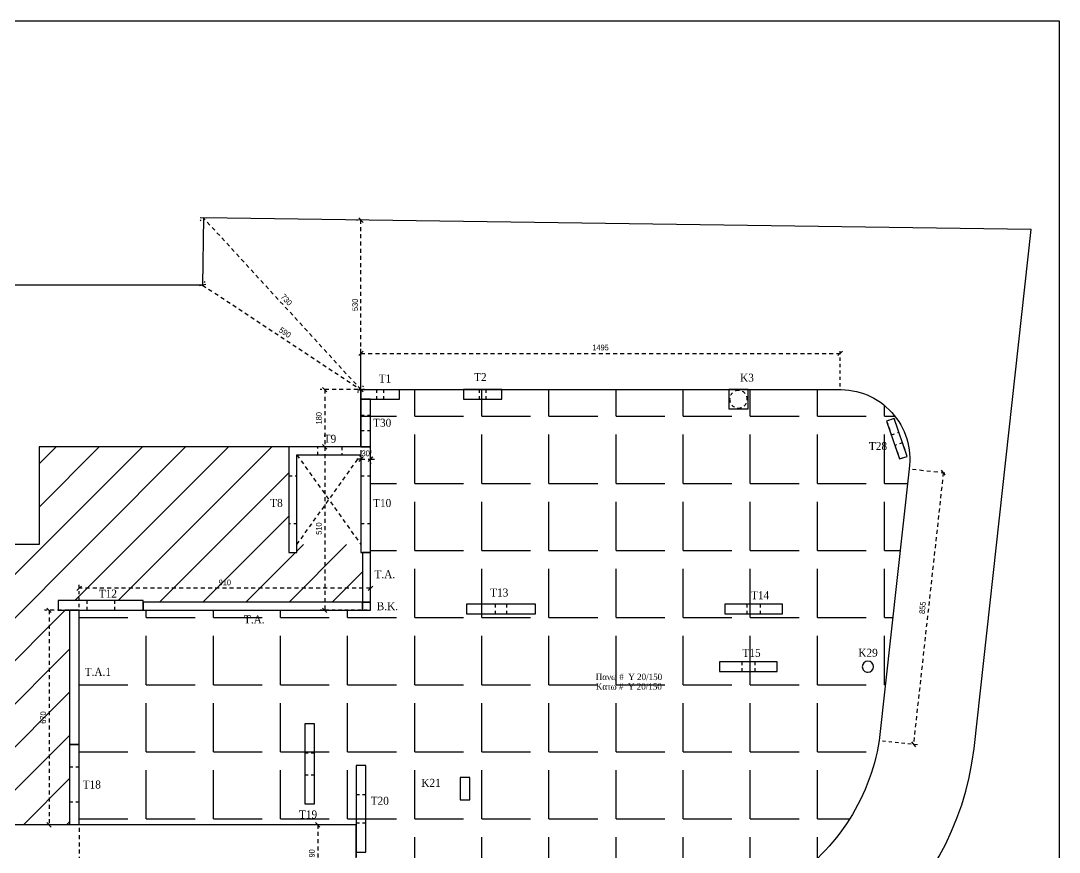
# Model space of a CAD drawing. Header units: millimetres. Extents: x -2171 to 1563, y -1758 to -1505.
# Drawn here: x -1550.93 to -1518.5, y -1670.78 to -1644.82 of the extents above; entities that cross this region are included whole.
import ezdxf

# ---------------------------------------------------------------- set-up
doc = ezdxf.new("R2010")
doc.units = ezdxf.units.MM
doc.header["$PDMODE"] = 32
for name, pattern in [('DASHED2', [0.375, 0.25, -0.125]), ('DOT', [0.025, 0, -0.025]), ('HIDDEN', [0.375, 0.25, -0.125]), ('HIDDEN2', [0.1875, 0.125, -0.0625])]:
    doc.linetypes.add(name, pattern=pattern)
doc.layers.get('Defpoints').update_dxf_attribs({"color": 6})
for name, color, linetype in [('-S_TEXT', 3, 'Continuous'), ('Col_Det_Fill', 7, 'Continuous'), ('Geo_Col', 7, 'Continuous'), ('Geo_Lines', 7, 'Continuous'), ('Geo_Lines_Foundation', 7, 'Continuous'), ('Text_Col_-1', 7, 'Continuous'), ('Text_Reinf_Slab_Foundation', 7, 'Continuous')]:
    doc.layers.add(name, color=color, linetype=linetype)
doc.styles.add('1-100', font='arial.ttf', dxfattribs={"width": 0.8})
doc.styles.add('S1TmsNwRmn11_b_934_161', font='times.ttf', dxfattribs={"width": 0.93362935265248, "height": 0.0010875})
doc.dimstyles.new('Copy of 1-100', dxfattribs={"dimtxt": 0.18, "dimasz": 0.14, "dimexe": 0.14, "dimexo": 0.1, "dimgap": 0.09, "dimtad": 1, "dimdec": 0, "dimlfac": 100, "dimrnd": 5, "dimzin": 5, "dimdsep": 46, "dimtxsty": '1-100', "dimblk": 'OBLIQUE', "dimcen": 0.09, "dimclrd": 1, "dimclre": 1, "dimclrt": 2, "dimadec": 0, "dimazin": 0, "dimtfac": 1, "dimtdec": 0, "dimtix": 1, "dimtmove": 2, "dimatfit": 3, "dimfxl": 5, "dimfxlon": 1, "dimtolj": 1, "dimtzin": 5, "dimarcsym": 0})

# ---------------------------------------------------------------- blocks, each defined once
blk = doc.blocks.new('_Oblique')
at = {"color": 0, "linetype": 'ByBlock', "lineweight": -2}
blk.add_line((-0.5, -0.5), (0.5, 0.5), dxfattribs=at)
blk = doc.blocks.new('*D2161')
at = {"layer": 'Col_Det_Fill', "color": 1, "linetype": 'HIDDEN', "lineweight": -2, "ltscale": 0.5, "transparency": 16777216}
blk.add_line((-1540.304983465427, -1656.236027990023), (-1540.304983465427, -1655.064429454828), dxfattribs=at)
at = {"layer": 'Col_Det_Fill', "color": 1, "linetype": 'HIDDEN2', "lineweight": -2, "ltscale": 0.5, "transparency": 16777216}
blk.add_line((-1525.340445644072, -1656.23433003946), (-1525.340445644072, -1655.064429454828), dxfattribs=at)
at = {"layer": 'Col_Det_Fill', "color": 1, "linetype": 'DASHED2', "lineweight": -2, "ltscale": 0.5, "transparency": 16777216}
blk.add_line((-1540.304983465427, -1655.204429454828), (-1525.340445644072, -1655.204429454828), dxfattribs=at)
at = {"layer": 'Defpoints', "color": 0, "ltscale": 0.5, "transparency": 16777216}
for p in [(-1525.340445644072, -1655.204429454828), (-1540.304983465427, -1656.336027990023), (-1525.340445644072, -1656.33433003946)]:
    blk.add_point(p, dxfattribs=at)
at = {"layer": 'Col_Det_Fill', "color": 1, "lineweight": -2, "ltscale": 0.5, "transparency": 16777216, "xscale": 0.14, "yscale": 0.14, "zscale": 0.14, "rotation": 180}
blk.add_blockref('_Oblique', (-1540.304983465427, -1655.204429454828), dxfattribs=at)
at = {"layer": 'Col_Det_Fill', "color": 1, "lineweight": -2, "ltscale": 0.5, "transparency": 16777216, "xscale": 0.14, "yscale": 0.14, "zscale": 0.14}
blk.add_blockref('_Oblique', (-1525.340445644072, -1655.204429454828), dxfattribs=at)
at = {"layer": 'Col_Det_Fill', "color": 2, "ltscale": 0.5, "transparency": 16777216, "insert": (-1532.82271455475, -1655.022526317038), "char_height": 0.18, "attachment_point": 5, "style": '1-100'}
blk.add_mtext('\\A1;1495', dxfattribs=at)
blk = doc.blocks.new('*D2162')
at = {"layer": 'Col_Det_Fill', "color": 1, "linetype": 'HIDDEN', "lineweight": -2, "ltscale": 0.5, "transparency": 16777216}
blk.add_line((-1540.404983465427, -1656.336027990023), (-1541.575851994323, -1656.336027990023), dxfattribs=at)
at = {"layer": 'Col_Det_Fill', "color": 1, "linetype": 'DASHED2', "lineweight": -2, "ltscale": 0.5, "transparency": 16777216}
blk.add_line((-1541.435851994322, -1656.336027990023), (-1541.435851994322, -1658.123936954909), dxfattribs=at)
at = {"layer": 'Col_Det_Fill', "color": 1, "linetype": 'HIDDEN2', "lineweight": -2, "ltscale": 0.5, "transparency": 16777216}
blk.add_line((-1540.404984356569, -1658.123936954909), (-1541.575851994323, -1658.123936954909), dxfattribs=at)
at = {"layer": 'Defpoints', "color": 0, "ltscale": 0.5, "transparency": 16777216}
for p in [(-1540.304983465427, -1656.336027990023), (-1541.435851994322, -1658.123936954909), (-1540.304984356569, -1658.123936954909)]:
    blk.add_point(p, dxfattribs=at)
at = {"layer": 'Col_Det_Fill', "color": 1, "lineweight": -2, "ltscale": 0.5, "transparency": 16777216, "xscale": 0.14, "yscale": 0.14, "zscale": 0.14}
for p, rotation in [((-1541.435851994322, -1656.336027990023), 90), ((-1541.435851994322, -1658.123936954909), 270)]:
    blk.add_blockref('_Oblique', p, dxfattribs=dict(at, rotation=rotation))
at = {"layer": 'Col_Det_Fill', "color": 2, "ltscale": 0.5, "transparency": 16777216, "insert": (-1541.617755132112, -1657.229982472466), "char_height": 0.18, "attachment_point": 5, "rotation": 90, "style": '1-100'}
blk.add_mtext('\\A1;180', dxfattribs=at)
blk = doc.blocks.new('*D2163')
at = {"layer": 'Col_Det_Fill', "color": 1, "linetype": 'HIDDEN', "lineweight": -2, "ltscale": 0.5, "transparency": 16777216}
blk.add_line((-1540.304983465421, -1658.223936954909), (-1540.304983465421, -1658.649636749246), dxfattribs=at)
at = {"layer": 'Col_Det_Fill', "color": 1, "linetype": 'HIDDEN2', "lineweight": -2, "ltscale": 0.5, "transparency": 16777216}
blk.add_line((-1540.005256896472, -1658.223937104301), (-1540.005256896472, -1658.649636749246), dxfattribs=at)
at = {"layer": 'Col_Det_Fill', "color": 1, "linetype": 'DASHED2', "lineweight": -2, "ltscale": 0.5, "transparency": 16777216}
for p, q in [((-1540.304983465421, -1658.509636749246), (-1540.444983465421, -1658.509636749246)), ((-1540.304983465421, -1658.509636749246), (-1540.005256896472, -1658.509636749246)), ((-1540.005256896472, -1658.509636749246), (-1539.865256896472, -1658.509636749246))]:
    blk.add_line(p, q, dxfattribs=at)
at = {"layer": 'Defpoints', "color": 0, "ltscale": 0.5, "transparency": 16777216}
for p in [(-1540.304983465421, -1658.123936954909), (-1540.005256896472, -1658.123937104301), (-1540.005256896472, -1658.509636749246)]:
    blk.add_point(p, dxfattribs=at)
at = {"layer": 'Col_Det_Fill', "color": 1, "lineweight": -2, "ltscale": 0.5, "transparency": 16777216, "xscale": 0.14, "yscale": 0.14, "zscale": 0.14}
blk.add_blockref('_Oblique', (-1540.304983465421, -1658.509636749246), dxfattribs=at)
at = {"layer": 'Col_Det_Fill', "color": 1, "lineweight": -2, "ltscale": 0.5, "transparency": 16777216, "xscale": 0.14, "yscale": 0.14, "zscale": 0.14, "rotation": 180}
blk.add_blockref('_Oblique', (-1540.005256896472, -1658.509636749246), dxfattribs=at)
at = {"layer": 'Col_Det_Fill', "color": 2, "ltscale": 0.5, "transparency": 16777216, "insert": (-1540.155120180946, -1658.327672219914), "char_height": 0.18, "attachment_point": 5, "style": '1-100'}
blk.add_mtext('\\A1;30', dxfattribs=at)
blk = doc.blocks.new('*D2164')
at = {"layer": 'Col_Det_Fill', "color": 1, "linetype": 'HIDDEN', "lineweight": -2, "ltscale": 0.5, "transparency": 16777216}
blk.add_line((-1540.105256896472, -1658.123937104301), (-1541.575851994323, -1658.123937104301), dxfattribs=at)
at = {"layer": 'Col_Det_Fill', "color": 1, "linetype": 'DASHED2', "lineweight": -2, "ltscale": 0.5, "transparency": 16777216}
blk.add_line((-1541.435851994322, -1658.123937104301), (-1541.435851994322, -1663.227358432148), dxfattribs=at)
at = {"layer": 'Col_Det_Fill', "color": 1, "linetype": 'HIDDEN2', "lineweight": -2, "ltscale": 0.5, "transparency": 16777216}
blk.add_line((-1540.105256896472, -1663.227358432148), (-1541.575851994323, -1663.227358432148), dxfattribs=at)
at = {"layer": 'Defpoints', "color": 0, "ltscale": 0.5, "transparency": 16777216}
for p in [(-1540.005256896472, -1658.123937104301), (-1541.435851994322, -1663.227358432148), (-1540.005256896472, -1663.227358432148)]:
    blk.add_point(p, dxfattribs=at)
at = {"layer": 'Col_Det_Fill', "color": 1, "lineweight": -2, "ltscale": 0.5, "transparency": 16777216, "xscale": 0.14, "yscale": 0.14, "zscale": 0.14}
for p, rotation in [((-1541.435851994322, -1658.123937104301), 90), ((-1541.435851994322, -1663.227358432148), 270)]:
    blk.add_blockref('_Oblique', p, dxfattribs=dict(at, rotation=rotation))
at = {"layer": 'Col_Det_Fill', "color": 2, "ltscale": 0.5, "transparency": 16777216, "insert": (-1541.617755132112, -1660.675647768225), "char_height": 0.18, "attachment_point": 5, "rotation": 90, "style": '1-100'}
blk.add_mtext('\\A1;510', dxfattribs=at)
blk = doc.blocks.new('*D2165')
at = {"layer": 'Col_Det_Fill', "color": 1, "linetype": 'HIDDEN2', "lineweight": -2, "ltscale": 0.5, "transparency": 16777216}
blk.add_line((-1549.104712800849, -1663.127358430973), (-1549.104712800849, -1662.400787786644), dxfattribs=at)
at = {"layer": 'Col_Det_Fill', "color": 1, "linetype": 'DASHED2', "lineweight": -2, "ltscale": 0.5, "transparency": 16777216}
blk.add_line((-1540.005179453567, -1662.540787786644), (-1549.104712800849, -1662.540787786644), dxfattribs=at)
at = {"layer": 'Col_Det_Fill', "color": 1, "linetype": 'HIDDEN', "lineweight": -2, "ltscale": 0.5, "transparency": 16777216}
blk.add_line((-1540.005179453567, -1663.127358430973), (-1540.005179453567, -1662.400787786644), dxfattribs=at)
at = {"layer": 'Defpoints', "color": 0, "ltscale": 0.5, "transparency": 16777216}
for p in [(-1549.104712800849, -1662.540787786644), (-1549.104712800849, -1663.227358430973), (-1540.005179453567, -1663.227358430973)]:
    blk.add_point(p, dxfattribs=at)
at = {"layer": 'Col_Det_Fill', "color": 1, "lineweight": -2, "ltscale": 0.5, "transparency": 16777216, "xscale": 0.14, "yscale": 0.14, "zscale": 0.14, "rotation": 180}
blk.add_blockref('_Oblique', (-1549.104712800849, -1662.540787786644), dxfattribs=at)
at = {"layer": 'Col_Det_Fill', "color": 1, "lineweight": -2, "ltscale": 0.5, "transparency": 16777216, "xscale": 0.14, "yscale": 0.14, "zscale": 0.14}
blk.add_blockref('_Oblique', (-1540.005179453567, -1662.540787786644), dxfattribs=at)
at = {"layer": 'Col_Det_Fill', "color": 2, "ltscale": 0.5, "transparency": 16777216, "insert": (-1544.554946127208, -1662.358884648855), "char_height": 0.18, "attachment_point": 5, "style": '1-100'}
blk.add_mtext('\\A1;910', dxfattribs=at)
blk = doc.blocks.new('*D2166')
at = {"layer": 'Col_Det_Fill', "color": 1, "linetype": 'HIDDEN', "lineweight": -2, "ltscale": 0.5, "transparency": 16777216}
blk.add_line((-1549.204712800849, -1663.227358430973), (-1550.185468215091, -1663.227358430973), dxfattribs=at)
at = {"layer": 'Col_Det_Fill', "color": 1, "linetype": 'DASHED2', "lineweight": -2, "ltscale": 0.5, "transparency": 16777216}
blk.add_line((-1550.045468215091, -1663.227358430973), (-1550.045468215091, -1669.923936679821), dxfattribs=at)
at = {"layer": 'Col_Det_Fill', "color": 1, "linetype": 'HIDDEN2', "lineweight": -2, "ltscale": 0.5, "transparency": 16777216}
blk.add_line((-1549.204771305674, -1669.923936679821), (-1550.185468215091, -1669.923936679821), dxfattribs=at)
at = {"layer": 'Defpoints', "color": 0, "ltscale": 0.5, "transparency": 16777216}
for p in [(-1549.104712800849, -1663.227358430973), (-1550.045468215091, -1669.923936679821), (-1549.104771305674, -1669.923936679821)]:
    blk.add_point(p, dxfattribs=at)
at = {"layer": 'Col_Det_Fill', "color": 1, "lineweight": -2, "ltscale": 0.5, "transparency": 16777216, "xscale": 0.14, "yscale": 0.14, "zscale": 0.14}
for p, rotation in [((-1550.045468215091, -1663.227358430973), 90), ((-1550.045468215091, -1669.923936679821), 270)]:
    blk.add_blockref('_Oblique', p, dxfattribs=dict(at, rotation=rotation))
at = {"layer": 'Col_Det_Fill', "color": 2, "ltscale": 0.5, "transparency": 16777216, "insert": (-1550.227371352881, -1666.575647555397), "char_height": 0.18, "attachment_point": 5, "rotation": 90, "style": '1-100'}
blk.add_mtext('\\A1;670', dxfattribs=at)
blk = doc.blocks.new('*D2167')
at = {"layer": 'Col_Det_Fill', "color": 1, "linetype": 'HIDDEN', "lineweight": -2, "ltscale": 0.5, "transparency": 16777216}
blk.add_line((-1549.103882980105, -1670.023819999237), (-1549.103882980105, -1673.306018322147), dxfattribs=at)
at = {"layer": 'Col_Det_Fill', "color": 1, "linetype": 'HIDDEN2', "lineweight": -2, "ltscale": 0.5, "transparency": 16777216}
blk.add_line((-1540.455044921434, -1670.023819999237), (-1540.455044921434, -1673.306018322147), dxfattribs=at)
at = {"layer": 'Col_Det_Fill', "color": 1, "linetype": 'DASHED2', "lineweight": -2, "ltscale": 0.5, "transparency": 16777216}
blk.add_line((-1549.103882980105, -1673.166018322146), (-1540.455044921434, -1673.166018322146), dxfattribs=at)
at = {"layer": 'Defpoints', "color": 0, "ltscale": 0.5, "transparency": 16777216}
for p in [(-1549.103882980105, -1669.923819999237), (-1540.455044921434, -1669.923819999237), (-1540.455044921434, -1673.166018322146)]:
    blk.add_point(p, dxfattribs=at)
at = {"layer": 'Col_Det_Fill', "color": 1, "lineweight": -2, "ltscale": 0.5, "transparency": 16777216, "xscale": 0.14, "yscale": 0.14, "zscale": 0.14, "rotation": 180}
blk.add_blockref('_Oblique', (-1549.103882980105, -1673.166018322146), dxfattribs=at)
at = {"layer": 'Col_Det_Fill', "color": 1, "lineweight": -2, "ltscale": 0.5, "transparency": 16777216, "xscale": 0.14, "yscale": 0.14, "zscale": 0.14}
blk.add_blockref('_Oblique', (-1540.455044921434, -1673.166018322146), dxfattribs=at)
at = {"layer": 'Col_Det_Fill', "color": 2, "ltscale": 0.5, "transparency": 16777216, "insert": (-1544.779463950769, -1672.984115184357), "char_height": 0.18, "attachment_point": 5, "style": '1-100'}
blk.add_mtext('\\A1;865', dxfattribs=at)
blk = doc.blocks.new('*D2168')
at = {"layer": 'Col_Det_Fill', "color": 1, "linetype": 'HIDDEN', "lineweight": -2, "ltscale": 0.5, "transparency": 16777216}
blk.add_line((-1540.555044921434, -1669.923819999237), (-1541.796086935664, -1669.923819999237), dxfattribs=at)
at = {"layer": 'Col_Det_Fill', "color": 1, "linetype": 'DASHED2', "lineweight": -2, "ltscale": 0.5, "transparency": 16777216}
blk.add_line((-1541.656086935664, -1669.923819999237), (-1541.656086935664, -1671.839496796619), dxfattribs=at)
at = {"layer": 'Col_Det_Fill', "color": 1, "linetype": 'HIDDEN2', "lineweight": -2, "ltscale": 0.5, "transparency": 16777216}
blk.add_line((-1540.555008720242, -1671.839496796619), (-1541.796086935664, -1671.839496796619), dxfattribs=at)
at = {"layer": 'Defpoints', "color": 0, "ltscale": 0.5, "transparency": 16777216}
for p in [(-1540.455044921434, -1669.923819999237), (-1541.656086935664, -1671.839496796619), (-1540.455008720242, -1671.839496796619)]:
    blk.add_point(p, dxfattribs=at)
at = {"layer": 'Col_Det_Fill', "color": 1, "lineweight": -2, "ltscale": 0.5, "transparency": 16777216, "xscale": 0.14, "yscale": 0.14, "zscale": 0.14}
for p, rotation in [((-1541.656086935664, -1669.923819999237), 90), ((-1541.656086935664, -1671.839496796619), 270)]:
    blk.add_blockref('_Oblique', p, dxfattribs=dict(at, rotation=rotation))
at = {"layer": 'Col_Det_Fill', "color": 2, "ltscale": 0.5, "transparency": 16777216, "insert": (-1541.837990073454, -1670.881658397927), "char_height": 0.18, "attachment_point": 5, "rotation": 90, "style": '1-100'}
blk.add_mtext('\\A1;190', dxfattribs=at)
blk = doc.blocks.new('*D2172')
at = {"layer": 'Col_Det_Fill', "color": 1, "linetype": 'HIDDEN', "lineweight": -2, "ltscale": 0.5, "transparency": 16777216}
blk.add_line((-1523.085730411138, -1658.820654689673), (-1521.979400530636, -1658.94247128059), dxfattribs=at)
at = {"layer": 'Col_Det_Fill', "color": 1, "linetype": 'DASHED2', "lineweight": -2, "ltscale": 0.5, "transparency": 16777216}
blk.add_line((-1522.118559495004, -1658.927148662143), (-1523.052418351798, -1667.408390418048), dxfattribs=at)
at = {"layer": 'Col_Det_Fill', "color": 1, "linetype": 'HIDDEN2', "lineweight": -2, "ltscale": 0.5, "transparency": 16777216}
blk.add_line((-1524.019589267932, -1667.301896445578), (-1522.91325938743, -1667.423713036495), dxfattribs=at)
at = {"layer": 'Defpoints', "color": 0, "ltscale": 0.5, "transparency": 16777216}
for p in [(-1523.185129671401, -1658.809709962211), (-1524.118988528195, -1667.290951718116), (-1523.052418351798, -1667.408390418048)]:
    blk.add_point(p, dxfattribs=at)
at = {"layer": 'Col_Det_Fill', "color": 1, "lineweight": -2, "ltscale": 0.5, "transparency": 16777216, "xscale": 0.14, "yscale": 0.14, "zscale": 0.14}
for p, rotation in [((-1522.118559495004, -1658.927148662143), 83.71654563643939), ((-1523.052418351798, -1667.408390418048), 263.7165456364394)]:
    blk.add_blockref('_Oblique', p, dxfattribs=dict(at, rotation=rotation))
at = {"layer": 'Col_Det_Fill', "color": 2, "ltscale": 0.5, "transparency": 16777216, "insert": (-1522.766299296758, -1663.14786073742), "char_height": 0.18, "attachment_point": 5, "rotation": 83.71654563643939, "style": '1-100'}
blk.add_mtext('\\A1;855', dxfattribs=at)
blk = doc.blocks.new('*D2173')
at = {"layer": 'Col_Det_Fill', "color": 1, "linetype": 'HIDDEN2', "lineweight": -2, "ltscale": 0.5, "transparency": 16777216}
blk.add_line((-1545.297723874831, -1651.041668749922), (-1545.327199301798, -1651.068709445275), dxfattribs=at)
at = {"layer": 'Col_Det_Fill', "color": 1, "linetype": 'DASHED2', "lineweight": -2, "ltscale": 0.5, "transparency": 16777216}
blk.add_line((-1540.304983465427, -1656.336027990023), (-1545.224035307416, -1650.97406701154), dxfattribs=at)
at = {"layer": 'Col_Det_Fill', "color": 1, "linetype": 'HIDDEN', "lineweight": -2, "ltscale": 0.5, "transparency": 16777216}
blk.add_line((-1540.378672032843, -1656.403629728405), (-1540.408147459809, -1656.430670423757), dxfattribs=at)
at = {"layer": 'Defpoints', "color": 0, "ltscale": 0.5, "transparency": 16777216}
for p in [(-1545.224035307416, -1650.97406701154), (-1545.224035307416, -1650.97406701154), (-1540.304983465427, -1656.336027990023)]:
    blk.add_point(p, dxfattribs=at)
at = {"layer": 'Col_Det_Fill', "color": 1, "lineweight": -2, "ltscale": 0.5, "transparency": 16777216, "xscale": 0.14, "yscale": 0.14, "zscale": 0.14}
for p, rotation in [((-1545.224035307416, -1650.97406701154), 132.5332058158225), ((-1540.304983465427, -1656.336027990023), 312.5332058158225)]:
    blk.add_blockref('_Oblique', p, dxfattribs=dict(at, rotation=rotation))
at = {"layer": 'Col_Det_Fill', "color": 2, "ltscale": 0.5, "transparency": 16777216, "insert": (-1542.630422331552, -1653.532036315716), "char_height": 0.18, "attachment_point": 5, "rotation": 312.5332058158225, "style": '1-100'}
blk.add_mtext('\\A1;730', dxfattribs=at)
blk = doc.blocks.new('*D2174')
at = {"layer": 'Col_Det_Fill', "color": 1, "linetype": 'DASHED2', "lineweight": -2, "ltscale": 0.5, "transparency": 16777216}
blk.add_line((-1545.248156757856, -1653.073928472634), (-1540.304983465427, -1656.336027990023), dxfattribs=at)
at = {"layer": 'Col_Det_Fill', "color": 1, "linetype": 'HIDDEN', "lineweight": -2, "ltscale": 0.5, "transparency": 16777216}
blk.add_line((-1545.193077181173, -1652.990464467024), (-1545.1710453505, -1652.95707886478), dxfattribs=at)
at = {"layer": 'Col_Det_Fill', "color": 1, "linetype": 'HIDDEN2', "lineweight": -2, "ltscale": 0.5, "transparency": 16777216}
blk.add_line((-1540.249903888744, -1656.252563984413), (-1540.227872058071, -1656.219178382169), dxfattribs=at)
at = {"layer": 'Defpoints', "color": 0, "ltscale": 0.5, "transparency": 16777216}
for p in [(-1545.248156757856, -1653.073928472634), (-1540.304983465427, -1656.336027990023), (-1540.304983465427, -1656.336027990023)]:
    blk.add_point(p, dxfattribs=at)
at = {"layer": 'Col_Det_Fill', "color": 1, "lineweight": -2, "ltscale": 0.5, "transparency": 16777216, "xscale": 0.14, "yscale": 0.14, "zscale": 0.14}
for p, rotation in [((-1545.248156757856, -1653.073928472634), 146.5783769590771), ((-1540.304983465427, -1656.336027990023), 326.5783769590771)]:
    blk.add_blockref('_Oblique', p, dxfattribs=dict(at, rotation=rotation))
at = {"layer": 'Col_Det_Fill', "color": 2, "ltscale": 0.5, "transparency": 16777216, "insert": (-1542.676378633374, -1654.553154586199), "char_height": 0.18, "attachment_point": 5, "rotation": 326.5783769590771, "style": '1-100'}
blk.add_mtext('\\A1;590', dxfattribs=at)
blk = doc.blocks.new('*D2175')
at = {"layer": 'Col_Det_Fill', "color": 1, "linetype": 'HIDDEN2', "lineweight": -2, "ltscale": 0.5, "transparency": 16777216}
blk.add_line((-1540.404983465427, -1651.043368724269), (-1540.444983465427, -1651.043368724269), dxfattribs=at)
at = {"layer": 'Col_Det_Fill', "color": 1, "linetype": 'DASHED2', "lineweight": -2, "ltscale": 0.5, "transparency": 16777216}
blk.add_line((-1540.304983465427, -1656.336027990023), (-1540.304983465427, -1651.043368724269), dxfattribs=at)
at = {"layer": 'Col_Det_Fill', "color": 1, "linetype": 'HIDDEN', "lineweight": -2, "ltscale": 0.5, "transparency": 16777216}
blk.add_line((-1540.404983465427, -1656.336027990023), (-1540.444983465427, -1656.336027990023), dxfattribs=at)
at = {"layer": 'Defpoints', "color": 0, "ltscale": 0.5, "transparency": 16777216}
for p in [(-1540.304983465427, -1651.043368724269), (-1540.304983465427, -1651.043368724269), (-1540.304983465427, -1656.336027990023)]:
    blk.add_point(p, dxfattribs=at)
at = {"layer": 'Col_Det_Fill', "color": 1, "lineweight": -2, "ltscale": 0.5, "transparency": 16777216, "xscale": 0.14, "yscale": 0.14, "zscale": 0.14}
for p, rotation in [((-1540.304983465427, -1651.043368724269), 90), ((-1540.304983465427, -1656.336027990023), 270)]:
    blk.add_blockref('_Oblique', p, dxfattribs=dict(at, rotation=rotation))
at = {"layer": 'Col_Det_Fill', "color": 2, "ltscale": 0.5, "transparency": 16777216, "insert": (-1540.486947994758, -1653.689698357146), "char_height": 0.18, "attachment_point": 5, "rotation": 90, "style": '1-100'}
blk.add_mtext('\\A1;530', dxfattribs=at)

msp = doc.modelspace()

# ---------------------------------------------------------------- hatches: boundary and pattern name
at = {"layer": 'Col_Det_Fill', "ltscale": 0.5, "transparency": 33554572}
h = msp.add_hatch(dxfattribs=at)
h.set_pattern_fill('ANGLE', color=256, scale=0.3)
h.set_pattern_definition([(0, (-1549.104712783738, -1671.839496799679), (0, 2.095499999999999), [1.524, -0.5715]), (90, (-1549.104712783738, -1671.839496799679), (-2.095499999999999, 1e-16), [1.524, -0.5715])])
h.paths.add_polyline_path([(-1549.104712783738, -1663.227496513691), (-1540.005179453567, -1663.227358430973), (-1540.005256896472, -1658.123937104301), (-1540.304983465421, -1658.123936954909), (-1540.304983465427, -1656.336027990023), (-1525.426391119571, -1656.336027990023, -0.4672181652290697), (-1523.185129671401, -1658.809709962212), (-1524.118988528195, -1667.290951718116, -0.2172257714404228), (-1527.15958373803, -1671.839245548478), (-1540.455170669516, -1671.839496799679), (-1540.455081116596, -1671.839409918295), (-1540.455044925067, -1669.924012248374), (-1549.103882965645, -1669.923936687582)])
at = {"layer": 'Geo_Lines_Foundation', "ltscale": 0.5, "transparency": 33554572}
h = msp.add_hatch(dxfattribs=at)
h.set_pattern_fill('ANSI31', scale=0.3)
h.set_pattern_definition([(45, (-1695.290273338633, -1726.808843648691), (-0.6735192090801866, 0.6735192090801866), [])])
h.paths.add_polyline_path([(-1570.702172594238, -1666.773705107779), (-1570.70203647757, -1663.423909158626), (-1569.022256231306, -1663.423877396702), (-1569.021977181018, -1653.07393692876), (-1552.910865073516, -1653.0734982577), (-1552.910865073516, -1661.173956906677), (-1550.35531350109, -1661.173886893915), (-1550.35531350109, -1658.123932039161), (-1542.555002631177, -1658.123936954909), (-1542.555002631177, -1661.423936954909), (-1542.305002631177, -1661.423936954909), (-1542.305002631177, -1661.173936928787), (-1540.305002631177, -1661.173936928787), (-1540.305002631177, -1661.423936954909), (-1540.254799790534, -1661.423936954909), (-1540.254799790534, -1662.973936954909), (-1547.104710599231, -1662.973936954909), (-1547.104710599231, -1662.92393695491), (-1549.754710599231, -1662.92393695491), (-1549.754710599231, -1663.223936954909), (-1549.404614705801, -1663.223936954909), (-1549.404614705801, -1667.416888819633), (-1549.404615242154, -1669.91253858393), (-1564.789259078293, -1669.914445038028), (-1564.789078597067, -1666.773705107779)])
h.paths.add_polyline_path([(-1547.887600600061, -1662.894985367847), (-1548.543025928028, -1662.894985367847), (-1548.543025928028, -1662.520526103247), (-1547.887600600061, -1662.520526103247)], flags=24)
h.paths.add_polyline_path([(-1542.713722256388, -1660.065707296843), (-1543.191273354767, -1660.065707296843), (-1543.191273354767, -1659.686922149042), (-1542.713722256388, -1659.686922149042)], flags=24)

# ---------------------------------------------------------------- linework, layer by layer
at = {"layer": '-S_TEXT', "ltscale": 5}
msp.add_lwpolyline([(-1576.646626412162, -1644.818598243872), (-1518.499133983993, -1644.818598243872), (-1518.499133983993, -1684.863294668625), (-1576.646626412162, -1684.863294668625)], close=True, dxfattribs=at)
at = {"color": 2, "linetype": 'HIDDEN', "ltscale": 0.5}
for p, q in [((-1542.305309474412, -1661.173936928787), (-1540.305320683154, -1658.373936928764)), ((-1542.305301421055, -1658.37393692875), (-1540.305320683154, -1661.173936928781))]:
    msp.add_line(p, q, dxfattribs=at)
at = {"layer": 'Col_Det_Fill', "color": 94, "ltscale": 0.5}
msp.add_lwpolyline([(-1540.005110660441, -1663.22393692875), (-1540.005108118464, -1658.123937078381), (-1550.35531350109, -1658.123932039161), (-1550.35531350109, -1661.173886893915), (-1552.910865073516, -1661.173956906677), (-1552.910865073516, -1653.0734982577), (-1569.021977181018, -1653.07393692876), (-1569.022256231306, -1663.423877396702), (-1570.70203647757, -1663.423909158626), (-1570.702172594238, -1666.773705107779), (-1564.789078597067, -1666.773705107779), (-1564.789259078293, -1669.914445038028), (-1549.104195252613, -1669.912501356099), (-1549.104195252613, -1663.22393692876)], close=True, dxfattribs=at)
msp.add_lwpolyline([(-1540.304983465421, -1658.123936954909), (-1540.304983465427, -1656.336027990023), (-1525.426391119571, -1656.336027990023, -0.4672181652290694), (-1523.185129671401, -1658.809709962211), (-1524.118988528195, -1667.290951718116, -0.2172257714404228), (-1527.15958373803, -1671.839245548478), (-1540.455170669516, -1671.839496799679), (-1540.455081116596, -1671.839409918295), (-1540.455044925067, -1669.924012248374), (-1549.103882965645, -1669.923936687582), (-1549.104712783738, -1663.227496513691), (-1540.005179453567, -1663.227358430973), (-1540.005256896472, -1658.123937104301)], format="xyb", close=True, dxfattribs=at)
at = {"layer": 'Geo_Col', "color": 94}
for points in [[(-1540.304994563614, -1656.638556388351), (-1539.104994563613, -1656.638556388351), (-1539.104994563613, -1656.338556388351), (-1540.304994563614, -1656.338556388351)], [(-1537.104760511438, -1656.636027990032), (-1535.904760511438, -1656.636027990032), (-1535.904760511438, -1656.336027990032), (-1537.104760511438, -1656.336027990032)], [(-1528.815694076204, -1656.936908872797), (-1528.215694076204, -1656.936908872797), (-1528.215694076204, -1656.336908872797), (-1528.815694076204, -1656.336908872797)], [(-1540.004994591976, -1658.123936954909), (-1540.004994591976, -1656.638556388351), (-1540.304994591976, -1656.638556388351), (-1540.304994591976, -1658.123936954909)], [(-1523.247023427918, -1658.421162760833), (-1523.651296452876, -1657.238342689439), (-1523.887860467155, -1657.31919729443), (-1523.483587442197, -1658.502017365824)], [(-1540.004799790534, -1662.973936954909), (-1540.004799790534, -1661.423936954909), (-1540.254799790534, -1661.423936954909), (-1540.254799790534, -1662.973936954909)], [(-1549.754710599231, -1663.223936954909), (-1547.104710599231, -1663.223936954909), (-1547.104710599231, -1662.92393695491), (-1549.754710599231, -1662.92393695491)], [(-1549.104614705801, -1667.416888819633), (-1549.104614705801, -1663.223936954909), (-1549.404614705801, -1663.223936954909), (-1549.404614705801, -1667.416888819633)], [(-1540.254799790534, -1662.973936954909), (-1547.104710599231, -1662.973936954909), (-1547.104710599231, -1663.223936954909), (-1540.254799790534, -1663.223936954909)], [(-1540.004799790534, -1663.223936954909), (-1540.004799790534, -1662.973936954909), (-1540.254799790534, -1662.973936954909), (-1540.254799790534, -1663.223936954909)], [(-1537.005217943183, -1663.338619767425), (-1534.855217943183, -1663.338619767425), (-1534.855217943183, -1663.038619767425), (-1537.005217943183, -1663.038619767425)], [(-1528.942260634112, -1663.338538601114), (-1527.142260634112, -1663.338538601114), (-1527.142260634112, -1663.038538601114), (-1528.942260634112, -1663.038538601114)], [(-1529.104109456202, -1665.13804547832), (-1527.304109456202, -1665.13804547832), (-1527.304109456202, -1664.83804547832), (-1529.104109456202, -1664.83804547832)], [(-1541.754956598867, -1669.273936680666), (-1541.754956598867, -1666.773936680666), (-1542.054956598867, -1666.773936680666), (-1542.054956598867, -1669.273936680666)], [(-1549.104614705801, -1669.916866829766), (-1549.104614705801, -1667.416888819633), (-1549.404614705801, -1667.416888819633), (-1549.404614705801, -1669.916866829766)], [(-1540.15506302083, -1670.775986947529), (-1540.15506302083, -1668.075986947529), (-1540.45506302083, -1668.075986947529), (-1540.45506302083, -1670.775986947529)], [(-1536.904992876067, -1668.44853883325), (-1537.204992876067, -1668.44853883325), (-1537.204992876067, -1669.14853883325), (-1536.904992876067, -1669.14853883325)]]:
    msp.add_lwpolyline(points, close=True, dxfattribs=at)
at = {"layer": 'Geo_Col', "color": 94, "linetype": 'DOT'}
for points in [[(-1540.304994563614, -1656.638556388351), (-1539.804994563614, -1656.638556388351), (-1539.804994563614, -1656.338556388351), (-1540.304994563614, -1656.338556388351)], [(-1539.104994563613, -1656.338556388351), (-1539.604994563614, -1656.338556388351), (-1539.604994563614, -1656.638556388351), (-1539.104994563613, -1656.638556388351)], [(-1537.104760511438, -1656.636027990032), (-1536.604760511438, -1656.636027990032), (-1536.604760511438, -1656.336027990032), (-1537.104760511438, -1656.336027990032)], [(-1535.904760511438, -1656.336027990032), (-1536.404760511438, -1656.336027990032), (-1536.404760511438, -1656.636027990032), (-1535.904760511438, -1656.636027990032)], [(-1540.304994591976, -1656.638556388351), (-1540.304994591976, -1657.138556388351), (-1540.004994591976, -1657.138556388351), (-1540.004994591976, -1656.638556388351)], [(-1523.887860467155, -1657.31919729443), (-1523.74232217817, -1657.745012520132), (-1523.505758163891, -1657.66415791514), (-1523.651296452876, -1657.238342689439)], [(-1540.004994591976, -1658.123936954909), (-1540.004994591976, -1657.623936954909), (-1540.304994591976, -1657.623936954909), (-1540.304994591976, -1658.123936954909)], [(-1523.247023427918, -1658.421162760833), (-1523.392561716903, -1657.995347535131), (-1523.629125731182, -1658.076202140122), (-1523.483587442197, -1658.502017365824)], [(-1542.555002631177, -1658.123936954909), (-1542.555002631177, -1659.023936954909), (-1542.305002631177, -1659.023936954909), (-1542.305002631177, -1658.373936954909), (-1541.655002631177, -1658.373936954909), (-1541.655002631177, -1658.123936954909)], [(-1540.005002631177, -1658.123936954909), (-1540.905002631177, -1658.123936954909), (-1540.905002631177, -1658.373936954909), (-1540.305002631177, -1658.373936954909), (-1540.305002631177, -1659.023936954909), (-1540.005002631177, -1659.023936954909)], [(-1542.305002631177, -1661.423936954909), (-1542.305002631177, -1660.523936954909), (-1542.555002631177, -1660.523936954909), (-1542.555002631177, -1661.423936954909)], [(-1540.005002631177, -1661.423936954909), (-1540.005002631177, -1660.523936954909), (-1540.305002631177, -1660.523936954909), (-1540.305002631177, -1661.423936954909)], [(-1549.754710599231, -1663.223936954909), (-1548.854710599231, -1663.223936954909), (-1548.854710599231, -1662.92393695491), (-1549.754710599231, -1662.92393695491)], [(-1547.104710599231, -1662.92393695491), (-1548.004710599231, -1662.92393695491), (-1548.004710599231, -1663.223936954909), (-1547.104710599231, -1663.223936954909)], [(-1537.005217943183, -1663.338619767425), (-1536.105217943183, -1663.338619767425), (-1536.105217943183, -1663.038619767425), (-1537.005217943183, -1663.038619767425)], [(-1534.855217943183, -1663.038619767425), (-1535.755217943183, -1663.038619767425), (-1535.755217943183, -1663.338619767425), (-1534.855217943183, -1663.338619767425)], [(-1528.942260634112, -1663.338538601114), (-1528.242260634112, -1663.338538601114), (-1528.242260634112, -1663.038538601114), (-1528.942260634112, -1663.038538601114)], [(-1527.142260634112, -1663.038538601114), (-1527.842260634112, -1663.038538601114), (-1527.842260634112, -1663.338538601114), (-1527.142260634112, -1663.338538601114)], [(-1529.104109456202, -1665.13804547832), (-1528.404109456202, -1665.13804547832), (-1528.404109456202, -1664.83804547832), (-1529.104109456202, -1664.83804547832)], [(-1527.304109456202, -1664.83804547832), (-1528.004109456202, -1664.83804547832), (-1528.004109456202, -1665.13804547832), (-1527.304109456202, -1665.13804547832)], [(-1542.054956598867, -1666.773936680666), (-1542.054956598867, -1667.673936680666), (-1541.754956598867, -1667.673936680666), (-1541.754956598867, -1666.773936680666)], [(-1549.404614705801, -1667.416888819633), (-1549.404614705801, -1668.116888819633), (-1549.104614705801, -1668.116888819633), (-1549.104614705801, -1667.416888819633)], [(-1540.45506302083, -1668.075986947529), (-1540.45506302083, -1668.975986947529), (-1540.15506302083, -1668.975986947529), (-1540.15506302083, -1668.075986947529)], [(-1541.754956598867, -1669.273936680666), (-1541.754956598867, -1668.373936680666), (-1542.054956598867, -1668.373936680666), (-1542.054956598867, -1669.273936680666)], [(-1549.104614705801, -1669.916866829766), (-1549.104614705801, -1669.216866829765), (-1549.404614705801, -1669.216866829765), (-1549.404614705801, -1669.916866829766)], [(-1540.15506302083, -1670.775986947529), (-1540.15506302083, -1669.875986947529), (-1540.45506302083, -1669.875986947529), (-1540.45506302083, -1670.775986947529)]]:
    msp.add_lwpolyline(points, close=True, dxfattribs=at)
at = {"layer": 'Geo_Col', "color": 94, "linetype": 'HIDDEN2', "ltscale": 0.5}
msp.add_lwpolyline([(-1528.240694085102, -1656.636908875241, 0.4142135623730951), (-1528.515694085102, -1656.361908875241, 0.4142135623730951), (-1528.790694085102, -1656.636908875241, 0.4142135623730951), (-1528.515694085102, -1656.911908875241, 0.4142135623730951)], format="xyb", close=True, dxfattribs=at)
at = {"layer": 'Geo_Col', "color": 94}
for points in [[(-1542.555002631177, -1658.123936954909), (-1542.555002631177, -1661.423936954909)], [(-1540.005002631177, -1658.123936954909), (-1542.555002631177, -1658.123936954909)], [(-1542.305002631177, -1661.423936954909), (-1542.305002631177, -1658.373936954909)], [(-1542.305002631177, -1658.373936954909), (-1540.305002631177, -1658.373936954909)], [(-1540.305002631177, -1658.373936954909), (-1540.305002631177, -1661.423936954909)], [(-1540.005002631177, -1661.423936954909), (-1540.005002631177, -1658.123936954909)], [(-1542.555002631177, -1661.423936954909), (-1542.305002631177, -1661.423936954909)], [(-1540.305002631177, -1661.423936954909), (-1540.005002631177, -1661.423936954909)]]:
    msp.add_lwpolyline(points, dxfattribs=at)
msp.add_lwpolyline([(-1524.298376797579, -1664.988180329272, 0.4142135623730951), (-1524.473376797579, -1664.813180329272, 0.4142135623730951), (-1524.648376797579, -1664.988180329272, 0.4142135623730951), (-1524.473376797579, -1665.163180329272, 0.4142135623730951)], format="xyb", close=True, dxfattribs=at)
at = {"layer": 'Geo_Lines', "color": 94, "ltscale": 0.5}
msp.add_lwpolyline([(-1575.74815675788, -1653.073928472634), (-1576.660619324991, -1662.636898522343, 0.4189743662819735), (-1568.278686500734, -1672.620992000982), (-1530.951647110803, -1675.572270505238, 0.4025718939267433), (-1521.158077614071, -1667.546060160767), (-1519.376600329121, -1651.338216764617), (-1545.224035307416, -1650.97406701154), (-1545.248156757856, -1653.073928472634)], format="xyb", close=True, dxfattribs=at)

# ---------------------------------------------------------------- texts
at = {"layer": 'Text_Col_-1', "color": 200, "style": 'S1TmsNwRmn11_b_934_161', "width": 0.93362935265248}
for s, p in [('T1', (-1539.75023432533, -1656.114322687709)), ('T2', (-1536.772016911419, -1656.069518205804)), ('K3', (-1528.464516698879, -1656.089524420305)), ('T30', (-1539.925227027111, -1657.495801498916)), ('T9', (-1541.468877743752, -1657.99622472877)), ('T28', (-1524.443335549541, -1658.22303007429)), ('T8', (-1543.139206847894, -1659.998881413642)), ('T10', (-1539.924790766636, -1660.002404217849)), ('T.A.', (-1539.881476756004, -1662.224764485269)), ('T12', (-1548.490959421154, -1662.832485367847)), ('T13', (-1536.269680552462, -1662.798044076516)), ('T14', (-1528.12406630104, -1662.88058610898)), ('B.K.', (-1539.811046323136, -1663.223936954907)), ('T.A.', (-1543.960509427976, -1663.63685682472)), ('T15', (-1528.391174805931, -1664.681677279839)), ('K29', (-1524.773735528027, -1664.678477064596)), ('T.A.1', (-1548.931933175762, -1665.274839252318)), ('T18', (-1548.993619503385, -1668.792742069124)), ('K21', (-1538.419982973439, -1668.739737329176)), ('T20', (-1540.001295991229, -1669.299763535447)), ('T19', (-1542.240783823524, -1669.726588758879))]:
    msp.add_text(s, height=0.25, dxfattribs=at).set_placement(p)
at = {"layer": 'Text_Reinf_Slab_Foundation', "color": 7, "style": 'S1TmsNwRmn11_b_934_161', "width": 0.93362935265248}
for s, p in [('Πανω #  Y 20/150', (-1532.972715120917, -1665.406200536328)), ('Κατω #  Y 20/150', (-1532.969110660264, -1665.706538615754))]:
    msp.add_text(s, height=0.2, dxfattribs=at).set_placement(p)

# ---------------------------------------------------------------- dimensions: what is measured, and where the dimension line sits
at = {"layer": 'Col_Det_Fill', "color": 252, "ltscale": 0.5}
for p1, p2, distance, picture, middle in [((-1540.304983465427, -1656.336027990023), (-1545.224035307416, -1650.97406701154), 0, '*D2173', (-1542.630422331552, -1653.532036315716)), ((-1540.304983465427, -1656.336027990023), (-1540.304983465427, -1651.043368724269), 0, '*D2175', (-1540.486947994758, -1653.689698357146)), ((-1545.248156757856, -1653.073928472634), (-1540.304983465427, -1656.336027990023), 0, '*D2174', (-1542.676378633374, -1654.553154586199)), ((-1523.185129671401, -1658.809709962211), (-1524.118988528195, -1667.290951718116), 1.0730162111641286, '*D2172', (-1522.766299296758, -1663.14786073742))]:
    dim = msp.add_aligned_dim(p1=p1, p2=p2, distance=distance, dimstyle='Copy of 1-100', dxfattribs=at)
    dim.commit()
    dim.dimension.update_dxf_attribs({"geometry": picture, "text_midpoint": middle})
for base, p1, p2, picture, middle in [((-1525.340445644072, -1655.204429454828), (-1540.304983465427, -1656.336027990023), (-1525.340445644072, -1656.33433003946), '*D2161', (-1532.82271455475, -1655.022526317038)), ((-1540.005256896472, -1658.509636749246), (-1540.304983465421, -1658.123936954909), (-1540.005256896472, -1658.123937104301), '*D2163', (-1540.155120180946, -1658.327672219914)), ((-1549.104712800849, -1662.540787786644), (-1540.005179453567, -1663.227358430973), (-1549.104712800849, -1663.227358430973), '*D2165', (-1544.554946127208, -1662.358884648855)), ((-1540.455044921434, -1673.166018322146), (-1549.103882980105, -1669.923819999237), (-1540.455044921434, -1669.923819999237), '*D2167', (-1544.779463950769, -1672.984115184357))]:
    dim = msp.add_linear_dim(base=base, p1=p1, p2=p2, dimstyle='Copy of 1-100', dxfattribs=at)
    dim.commit()
    dim.dimension.update_dxf_attribs({"geometry": picture, "text_midpoint": middle})
for base, p1, p2, picture, middle in [((-1541.435851994322, -1658.123936954909), (-1540.304983465427, -1656.336027990023), (-1540.304984356569, -1658.123936954909), '*D2162', (-1541.617755132112, -1657.229982472466)), ((-1541.435851994322, -1663.227358432148), (-1540.005256896472, -1658.123937104301), (-1540.005256896472, -1663.227358432148), '*D2164', (-1541.617755132112, -1660.675647768225)), ((-1550.045468215091, -1669.923936679821), (-1549.104712800849, -1663.227358430973), (-1549.104771305674, -1669.923936679821), '*D2166', (-1550.227371352881, -1666.575647555397)), ((-1541.656086935664, -1671.839496796619), (-1540.455044921434, -1669.923819999237), (-1540.455008720242, -1671.839496796619), '*D2168', (-1541.837990073454, -1670.881658397927))]:
    dim = msp.add_linear_dim(base=base, p1=p1, p2=p2, angle=90, dimstyle='Copy of 1-100', dxfattribs=at)
    dim.commit()
    dim.dimension.update_dxf_attribs({"geometry": picture, "text_midpoint": middle})

doc.saveas('drawing.dxf')
